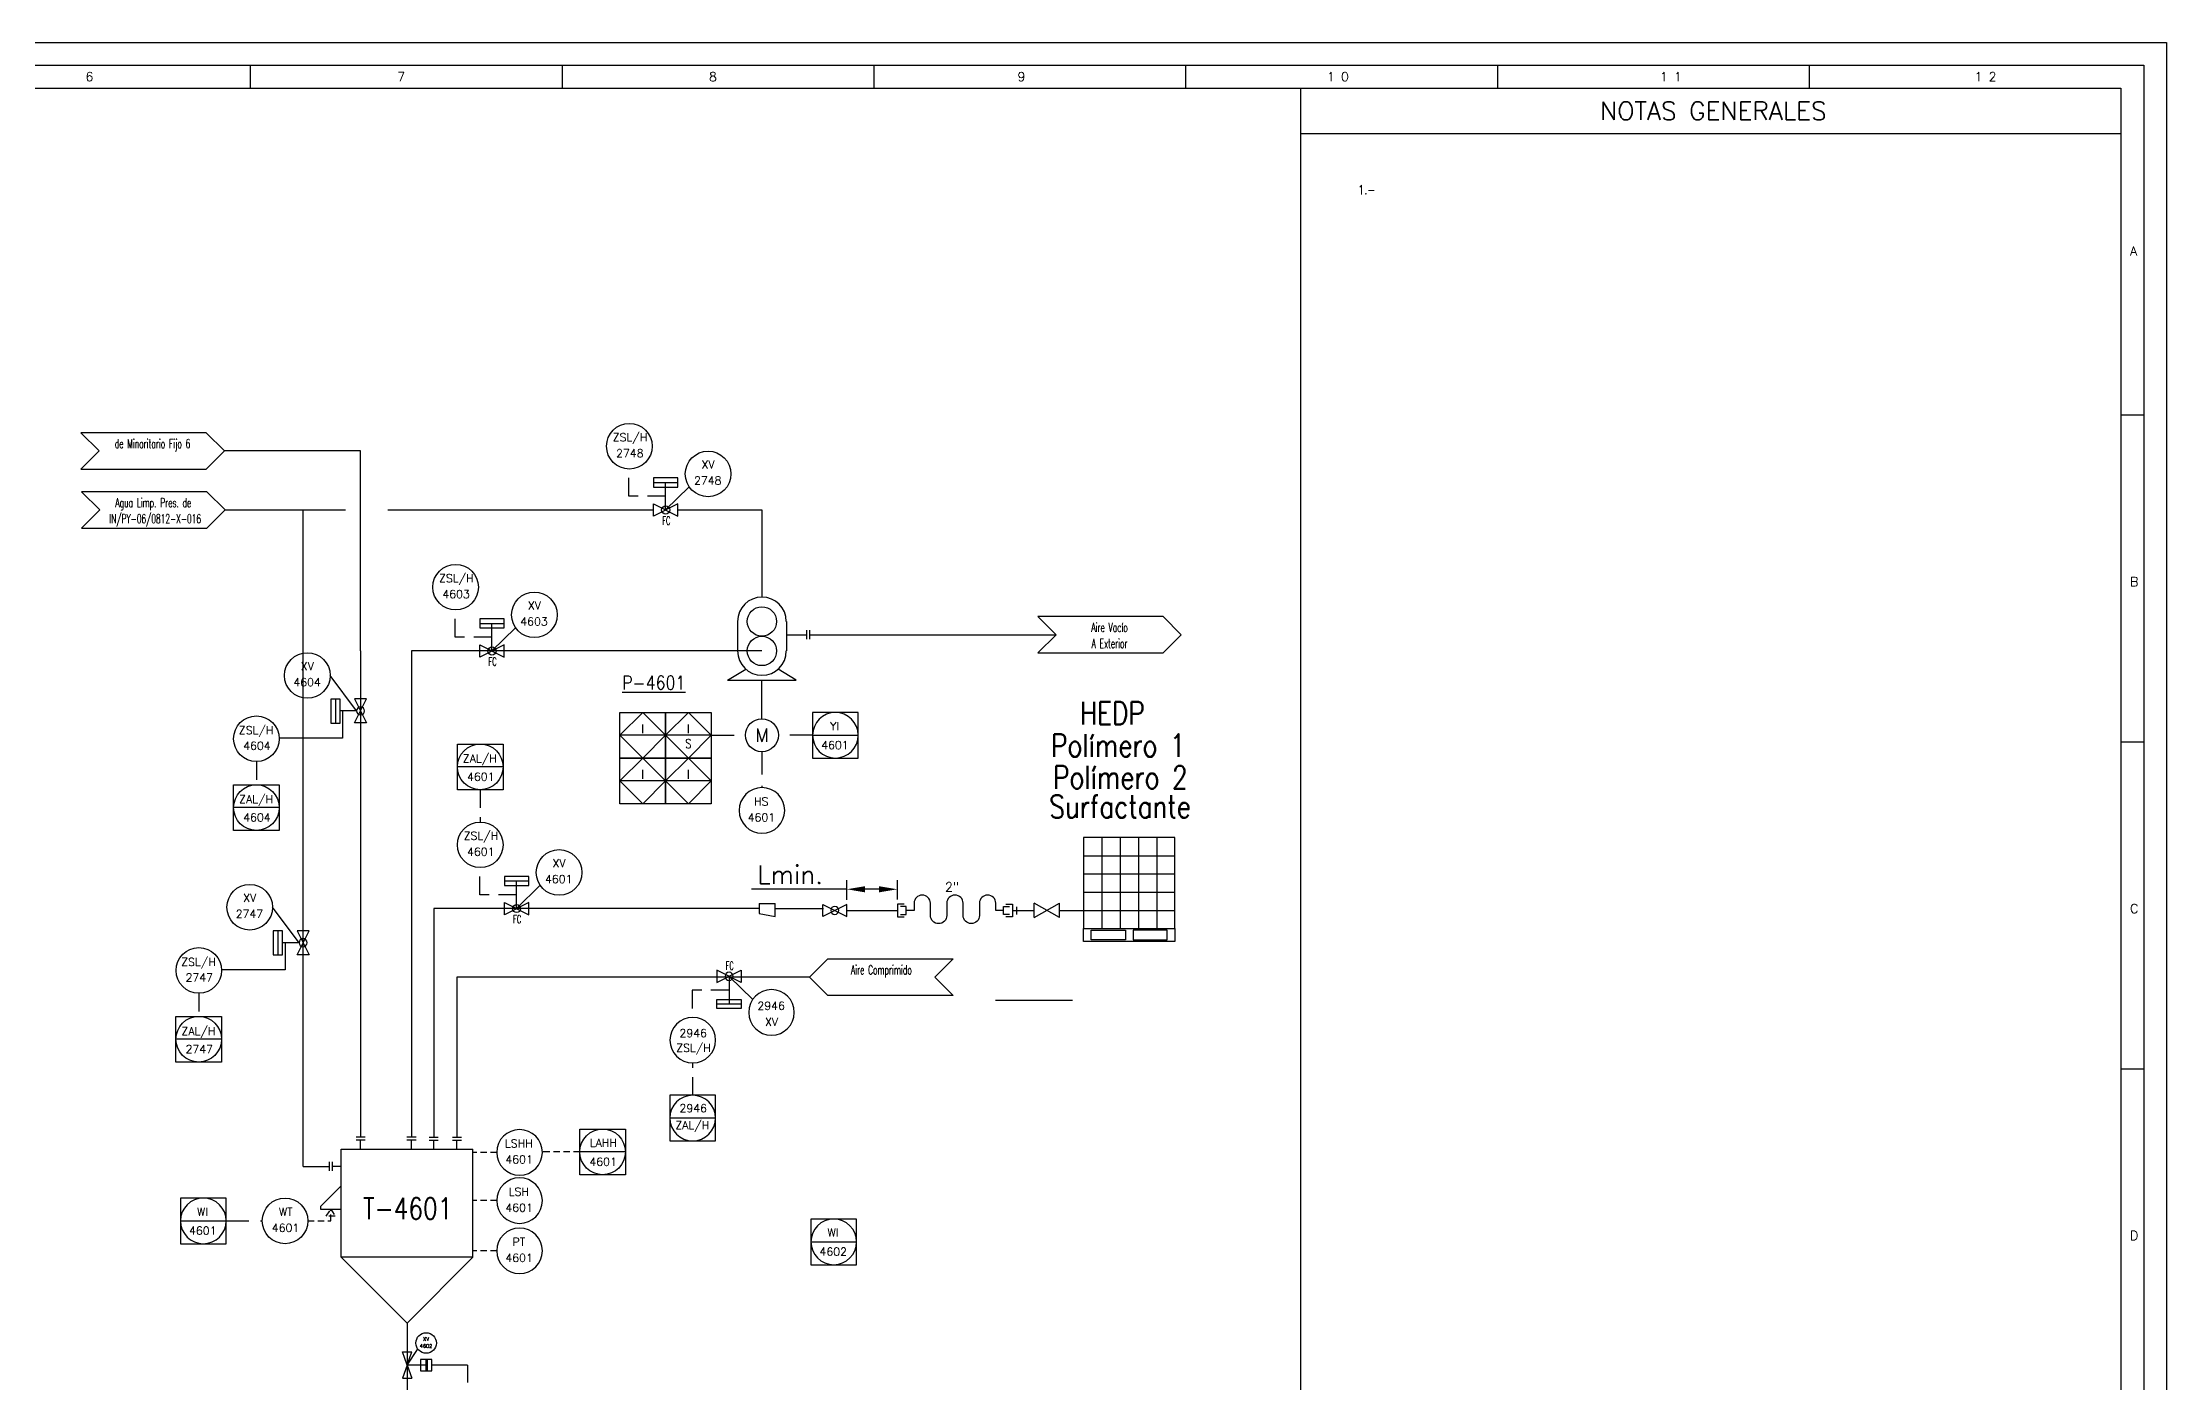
# Model space of a CAD drawing. Header units: millimetres. Extents: x 172 to 1080, y 170 to 466.
# Drawn here: x 359.5 to 592.3, y 319.6 to 466.4 of the extents above; entities that cross this region are included whole.
import ezdxf
from ezdxf.enums import TextEntityAlignment as Align

# ---------------------------------------------------------------- set-up
doc = ezdxf.new("R2010")
doc.units = ezdxf.units.MM
doc.linetypes.add('TRATT2', pattern=[1.1, 0.7, -0.4])
doc.linetypes.add('TRAZOS', pattern=[0.75, 0.5, -0.25])
for name, color, linetype in [('CAJETIN', 1, 'Continuous'), ('CONEXION INTRUMENTOS', 1, 'Continuous'), ('COTAS', 4, 'Continuous'), ('EQUIPOS', 5, 'Continuous'), ('EQUIPOS 02', 1, 'Continuous'), ('FORMATO', 7, 'Continuous'), ('INSTRUMENTOS', 1, 'Continuous'), ('Señal Electrica', 1, 'TRATT2'), ('Señal Neumatica', 1, 'Continuous'), ('TEX', 7, 'Continuous'), ('TEX EQUIPOS', 6, 'Continuous'), ('TEXTO-INSTRUMENTACION', 7, 'Continuous'), ('TEXTO-VALVULAS Y ACCESORIOS', 7, 'Continuous'), ('TUBERIA', 5, 'Continuous'), ('VALVULAS Y ACCESORIOS', 1, 'Continuous')]:
    doc.layers.add(name, color=color, linetype=linetype)
doc.styles.add('PY', font='ROMANS.shx')
doc.styles.add('PY1', font='ROMANS.shx', dxfattribs={"width": 0.8})
doc.styles.add('PY3', font='ROMANS.shx', dxfattribs={"width": 0.6})
doc.styles.add('TXT', font='txt')
doc.linetypes.add('SEÑAL_MECANICA2', pattern='A,4.411183,["o",PY,S=4.130212,R=360,X=0,Y=-1.374288],0.588817,-0.374158,["",PY,S=2,R=360,X=0,Y=-0.688262],-2.183682', length=7.55784)
doc.dimstyles.new('1-5', dxfattribs={"dimtxt": 2, "dimasz": 2, "dimexe": 1, "dimexo": 0.5, "dimgap": 0.6, "dimtad": 1, "dimdec": 0, "dimlfac": 5, "dimzin": 0, "dimdsep": 46, "dimtxsty": 'PY', "dimcen": 0.7, "dimclrd": 4, "dimclre": 4, "dimclrt": 7, "dimazin": 0, "dimtfac": 1, "dimtdec": 0, "dimtofl": 0, "dimtmove": 0, "dimatfit": 3, "dimfxl": 1, "dimtolj": 1, "dimtzin": 0, "dimarcsym": 0})

# ---------------------------------------------------------------- blocks, each defined once
blk = doc.blocks.new('SEÑAL CIR')
at = {"color": 1}
blk.add_circle((0, 5.7), 5.7, dxfattribs=at)
at = {"layer": 'INSTRUMENTOS', "linetype": 'Continuous', "style": 'PY', "flags": 4}
for p in [(0.18, 6.94), (0.13, 2.95)]:
    blk.add_attdef('---', text='', height=2, dxfattribs=at).set_placement(p, align=Align.CENTER)
blk = doc.blocks.new('SEÑAL CIRCU MARCO')
at = {"color": 1, "linetype": 'Continuous', "ltscale": 0.5}
blk.add_line((5.7, 5.7), (-5.7, 5.7), dxfattribs=at)
at = {"color": 1, "flags": 128}
blk.add_lwpolyline([(5.7, 0), (-5.7, 0), (-5.7, 11.4), (5.7, 11.4)], close=True, dxfattribs=at)
at = {"color": 1}
blk.add_circle((0, 5.7), 5.7, dxfattribs=at)
at = {"style": 'PY'}
for tag, p in [('XXX', (0.18, 7.98)), ('YYY', (0.13, 3.24))]:
    blk.add_attdef(tag, text='', height=2, dxfattribs=at).set_placement(p, align=Align.MIDDLE)
blk = doc.blocks.new('SECUENCIA PROGRAMADA EN SISTEMA DE CONTROL PLC')
at = {"layer": 'INSTRUMENTOS'}
blk.add_line((-5, 5), (5, 5), dxfattribs=at)
at = {"layer": 'INSTRUMENTOS', "flags": 128}
for points in [[(0, 0), (-5, 5), (0, 10), (5, 5)], [(-5, 0), (5, 0), (5, 10), (-5, 10)]]:
    blk.add_lwpolyline(points, close=True, dxfattribs=at)
at = {"layer": 'TEXTO-INSTRUMENTACION', "linetype": 'Continuous', "style": 'PY1', "width": 0.8}
for tag, p in [('XXX', (0.01, 6.43)), ('YYY', (0.01, 3.17))]:
    blk.add_attdef(tag, text='', height=2, dxfattribs=at).set_placement(p, align=Align.MIDDLE_CENTER)
blk = doc.blocks.new('reduccion1')
at = {"color": 1}
for p, q in [((-3.5084, -1.7542), (-3.5084, 1.096375)), ((0, 1.096375), (-3.5084, 1.096375)), ((0, 1.096375), (0, -1.096375)), ((0, -1.096375), (-3.5084, -1.7542))]:
    blk.add_line(p, q, dxfattribs=at)
blk = doc.blocks.new('VALV GLOB-V')
at = {"layer": 'INSTRUMENTOS', "color": 1, "flags": 128}
blk.add_lwpolyline([(5.7, -1.43), (5.7, 1.43), (0, -1.43), (0, 1.43)], close=True, dxfattribs=at)
at = {"layer": 'INSTRUMENTOS', "color": 1}
blk.add_circle((2.85, 0), 0.95, dxfattribs=at)
at = {"layer": 'INSTRUMENTOS', "color": 7, "linetype": 'SEÑAL_MECANICA2', "style": 'PY'}
blk.add_attdef('REF.', text='', height=2, dxfattribs=at).set_placement((3, -3.37), align=Align.MIDDLE)
blk = doc.blocks.new('*D55')
at = {"layer": 'COTAS', "color": 4, "lineweight": -2, "transparency": 16777216}
for p, q in [((447.65, 373.62), (437.22, 373.62)), ((447.65, 372.46), (447.65, 374.62)), ((451.19, 373.62), (449.65, 373.62)), ((453.19, 372.5), (453.19, 374.62))]:
    blk.add_line(p, q, dxfattribs=at)
at = {"layer": 'COTAS', "color": 4, "transparency": 16777216}
for points in [[(449.65, 373.95), (449.65, 373.28), (447.65, 373.62)], [(451.19, 373.95), (451.19, 373.28), (453.19, 373.62)]]:
    blk.add_solid(points, dxfattribs=at)
at = {"layer": 'Defpoints', "color": 0, "transparency": 16777216}
for p in [(447.65, 373.62), (447.65, 371.96), (453.19, 372)]:
    blk.add_point(p, dxfattribs=at)
at = {"layer": 'COTAS', "color": 7, "transparency": 16777216, "insert": (441.44, 375.22), "char_height": 2, "attachment_point": 5, "style": 'PY'}
blk.add_mtext('\\A1;Lmin.', dxfattribs=at)
blk = doc.blocks.new('BANDERA DE FLUJO')
at = {"layer": 'TEX', "color": 1, "ltscale": 0.1, "flags": 128}
blk.add_lwpolyline([(-4, 4), (-31.46, 4), (-27.46, 0), (-31.46, -4), (-4, -4), (0, 0)], close=True, dxfattribs=at)
at = {"layer": 'TEX', "style": 'PY1', "width": 0.8}
for tag, p in [('ETIQUETA-LINEA-1', (-15.73, 0.61)), ('ETIQUETA-LINEA-2', (-15.73, -2.91))]:
    blk.add_attdef(tag, text='', height=2, dxfattribs=at).set_placement(p, align=Align.CENTER)
blk = doc.blocks.new('MARCO-A1')
at = {"layer": 'FORMATO', "color": 5}
for p, q in [((420.5, 589), (420.5, 584)), ((488.92, 589), (488.92, 584)), ((557.33, 589), (557.33, 584)), ((625.75, 589), (625.75, 584)), ((694.17, 589), (694.17, 584)), ((762.58, 589), (762.58, 584)), ((831, 512.25), (836, 512.25)), ((831, 440.5), (836, 440.5)), ((831, 368.75), (836, 368.75))]:
    blk.add_line(p, q, dxfattribs=at)
at = {"layer": 'FORMATO', "color": 1}
blk.add_lwpolyline([(0, 594), (841, 594), (841, 0), (0, 0)], close=True, dxfattribs=at)
at = {"layer": 'FORMATO', "color": 5}
blk.add_lwpolyline([(5, 589), (836, 589), (836, 5), (5, 5)], close=True, dxfattribs=at)
at = {"layer": 'FORMATO', "color": 8, "linetype": 'Continuous'}
blk.add_lwpolyline([(10, 584), (831, 584), (831, 10), (10, 10)], close=True, dxfattribs=at)
at = {"layer": 'FORMATO', "color": 1, "style": 'PY'}
for s, p in [('6', (384.34, 585.5)), ('7', (452.75, 585.5)), ('8', (521.17, 585.5)), ('9', (588.85, 585.5)), ('1 0', (656.77, 585.5)), ('1 1', (729.83, 585.5)), ('1 2', (798.88, 585.5)), ('A', (833, 547.25)), ('B', (833, 474.67)), ('C', (833, 402.92)), ('D', (833, 331.17))]:
    blk.add_text(s, height=2, dxfattribs=at).set_placement(p)

msp = doc.modelspace()

# ---------------------------------------------------------------- linework, layer by layer
at = {"color": 5}
for p, q in [((394.37, 421.66), (379.44, 421.66)), ((394.37, 399.74), (394.37, 421.66)), ((379.51, 415.19), (392.72, 415.22)), ((388.06, 343.24), (388.06, 415.19)), ((397.35, 415.22), (426.47, 415.19)), ((429.13, 415.19), (438.35, 415.19)), ((438.35, 415.19), (438.35, 405.65)), ((443.6, 401.52), (470.58, 401.52)), ((394.37, 399.74), (394.37, 346.46)), ((438.35, 399.74), (399.95, 399.74)), ((399.95, 399.74), (399.95, 346.46)), ((402.38, 371.5), (402.38, 346.46)), ((404.93, 363.99), (404.93, 346.46)), ((463.95, 361.48), (472.4, 361.48)), ((388.06, 343.24), (390.91, 343.24))]:
    msp.add_line(p, q, dxfattribs=at)
at = {"color": 1}
for p, q in [((427.8, 415.19), (430.39, 417.73)), ((408.76, 399.74), (411.35, 402.29)), ((393.93, 393.16), (391.03, 397.05)), ((438.35, 392.3), (438.35, 396.52)), ((391.61, 394.47), (391.61, 391.84)), ((393.93, 393.16), (392.13, 393.16)), ((411.47, 371.5), (414.05, 374.05)), ((387.62, 367.76), (384.72, 371.65)), ((447.65, 371.3), (453.19, 371.3)), ((465.82, 371.29), (468.2, 371.29)), ((466.27, 370.87), (466.27, 371.71)), ((468.2, 370.51), (470.96, 372.1)), ((470.96, 370.51), (468.2, 372.1)), ((468.2, 370.51), (468.2, 372.1)), ((470.96, 370.51), (470.96, 372.1)), ((470.96, 371.3), (473.59, 371.3)), ((385.29, 369.07), (385.29, 366.44)), ((387.62, 367.76), (385.81, 367.76)), ((434.75, 364.07), (437.34, 361.53)), ((389.96, 338.86), (389.96, 338.54)), ((399.46, 321.47), (398.95, 322.9)), ((398.95, 322.9), (399.97, 322.9)), ((399.46, 321.47), (398.95, 320.03)), ((399.46, 321.47), (400.62, 323.19)), ((399.46, 321.47), (399.97, 322.9)), ((401.57, 321.47), (399.46, 321.47)), ((399.46, 321.47), (399.97, 320.03)), ((402.19, 322.09), (400.95, 322.09)), ((400.95, 322.09), (400.95, 320.84)), ((401.57, 320.84), (401.57, 322.09)), ((401.7, 320.84), (401.7, 322.09)), ((402.19, 320.84), (402.19, 322.09)), ((398.95, 320.03), (399.97, 320.03)), ((400.95, 320.84), (402.19, 320.84))]:
    msp.add_line(p, q, dxfattribs=at)
for p, q in [((473.59, 377.3), (483.59, 377.3)), ((475.61, 379.3), (475.61, 369.3)), ((477.61, 379.3), (477.61, 369.3)), ((479.61, 379.3), (479.61, 369.3)), ((481.61, 379.3), (481.61, 369.3)), ((473.59, 375.3), (483.59, 375.3)), ((473.59, 373.3), (483.59, 373.3)), ((473.59, 371.3), (483.59, 371.3))]:
    msp.add_line(p, q)
for points in [[(392.13, 394.47), (391.09, 394.47), (391.09, 391.84), (392.13, 391.84)], [(392.13, 394.47), (391.09, 394.47), (391.09, 391.84), (392.13, 391.84)], [(385.81, 369.07), (384.77, 369.07), (384.77, 366.44), (385.81, 366.44)], [(385.81, 369.07), (384.77, 369.07), (384.77, 366.44), (385.81, 366.44)]]:
    msp.add_lwpolyline(points, close=True, dxfattribs=at)
for points in [[(473.59, 369.3), (483.59, 369.3), (483.59, 379.3), (473.59, 379.3)], [(473.59, 369.3), (483.59, 369.3), (483.59, 367.9), (473.59, 367.9)], [(474.44, 369.13), (478.18, 369.13), (478.18, 368.08), (474.44, 368.08)], [(482.76, 369.13), (479.02, 369.13), (479.02, 368.08), (482.76, 368.08)]]:
    msp.add_lwpolyline(points, close=True)
at = {"color": 1, "flags": 128}
for points in [[(453.94, 372), (453.19, 372), (453.19, 370.58), (453.94, 370.58)], [(465.07, 372), (465.82, 372), (465.82, 370.58), (465.07, 370.58)]]:
    msp.add_lwpolyline(points, dxfattribs=at)
at = {"color": 1}
msp.add_circle((438.35, 390.5), 1.8, dxfattribs=at)
at = {"layer": 'CAJETIN', "color": 8, "linetype": 'Continuous'}
msp.add_line((497.39, 174.78), (497.39, 461.44), dxfattribs=at)
at = {"layer": 'CAJETIN', "color": 8}
msp.add_line((497.39, 456.45), (587.28, 456.45), dxfattribs=at)
at = {"layer": 'CAJETIN', "color": 1, "linetype": 'TRAZOS', "ltscale": 4}
for p, q in [((423.76, 416.7), (423.76, 419.68)), ((427.8, 416.7), (423.76, 416.7)), ((404.72, 401.25), (404.72, 404.23)), ((408.76, 401.25), (404.72, 401.25)), ((382.95, 387.62), (382.95, 385.07)), ((407.48, 384.53), (407.48, 380.99)), ((407.42, 373.02), (407.42, 375.99)), ((411.47, 373.02), (407.42, 373.02)), ((376.64, 362.22), (376.64, 359.67)), ((434.75, 362.56), (430.71, 362.56)), ((430.71, 362.56), (430.71, 359.58)), ((430.76, 351.04), (430.77, 354.58))]:
    msp.add_line(p, q, dxfattribs=at)
at = {"layer": 'CAJETIN', "color": 1, "linetype": 'TRAZOS', "ltscale": 5}
msp.add_line((379.63, 337.27), (383.59, 337.27), dxfattribs=at)
at = {"layer": 'CONEXION INTRUMENTOS', "color": 5, "linetype": 'Continuous'}
for p, q in [((399.46, 326.07), (399.46, 322.9)), ((399.47, 325.88), (399.56, 269.38))]:
    msp.add_line(p, q, dxfattribs=at)
at = {"layer": 'EQUIPOS', "color": 1}
for p, q in [((435.68, 402.97), (435.68, 399.74)), ((441.03, 402.97), (441.03, 399.74)), ((434.59, 396.52), (436.57, 397.75)), ((434.59, 396.52), (442.11, 396.52)), ((442.11, 396.52), (440.13, 397.75)), ((392.24, 333.29), (392.24, 345.14)), ((392.24, 345.14), (406.68, 345.14)), ((406.68, 333.29), (406.68, 345.14)), ((389.96, 338.86), (392.24, 341.12)), ((389.96, 338.54), (392.24, 338.54)), ((392.24, 333.29), (399.46, 326.07)), ((406.68, 333.29), (392.24, 333.29)), ((399.46, 326.07), (406.68, 333.29))]:
    msp.add_line(p, q, dxfattribs=at)
at = {"layer": 'EQUIPOS', "linetype": 'Continuous'}
for p, q in [((441.03, 401.52), (443.27, 401.52)), ((394.37, 345.14), (394.37, 346.13)), ((399.95, 345.14), (399.95, 346.13)), ((402.38, 345.14), (402.38, 346.13)), ((404.93, 345.14), (404.93, 346.13)), ((392.24, 343.24), (391.25, 343.24))]:
    msp.add_line(p, q, dxfattribs=at)
at = {"layer": 'EQUIPOS', "color": 1, "ltscale": 0.1}
for p, q in [((394.87, 346.13), (393.87, 346.13)), ((400.45, 346.13), (399.45, 346.13)), ((401.88, 346.13), (402.88, 346.13)), ((404.43, 346.13), (405.43, 346.13)), ((391.25, 343.74), (391.25, 342.74))]:
    msp.add_line(p, q, dxfattribs=at)
at = {"layer": 'EQUIPOS', "color": 1}
for centre, start, end in [((438.35, 402.97), 0, 180), ((438.35, 399.74), 180, 0)]:
    msp.add_arc(centre, 2.67, start, end, dxfattribs=at)
at = {"layer": 'EQUIPOS 02', "color": 1}
for centre in [(438.35, 402.97), (438.35, 399.74)]:
    msp.add_circle(centre, 1.61, dxfattribs=at)
at = {"layer": 'INSTRUMENTOS', "color": 1, "ltscale": 0.1, "flags": 128}
for points in [[(453.52, 370.87), (454.17, 370.87), (454.17, 371.73), (453.52, 371.73)], [(465.49, 370.87), (464.84, 370.87), (464.84, 371.73), (465.49, 371.73)]]:
    msp.add_lwpolyline(points, dxfattribs=at)
at = {"layer": 'Señal Electrica'}
for p, q in [((409.29, 344.78), (406.68, 344.78)), ((418.39, 344.83), (414.29, 344.83)), ((409.29, 339.49), (406.68, 339.49)), ((409.29, 333.99), (406.68, 333.99))]:
    msp.add_line(p, q, dxfattribs=at)
at = {"layer": 'Señal Electrica', "color": 1}
for p, q in [((390.6, 337.79), (391.1, 338.54)), ((391.59, 337.79), (390.6, 337.79)), ((391.09, 337.27), (391.1, 338.54)), ((391.1, 338.54), (391.59, 337.79)), ((388.59, 337.27), (391.09, 337.27))]:
    msp.add_line(p, q, dxfattribs=at)
at = {"layer": 'Señal Neumatica'}
msp.add_line((406.1, 321.46), (406.1, 319.55), dxfattribs=at)
at = {"layer": 'TUBERIA', "linetype": 'Continuous'}
msp.add_line((443.06, 401.52), (443.27, 401.52), dxfattribs=at)
at = {"layer": 'TUBERIA', "color": 1, "linetype": 'TRAZOS', "ltscale": 5}
for p, q in [((432.8, 390.5), (436.55, 390.5)), ((443.9, 390.5), (440.15, 390.5)), ((438.35, 388.7), (438.35, 384.75))]:
    msp.add_line(p, q, dxfattribs=at)
at = {"layer": 'TUBERIA', "color": 5, "linetype": 'Continuous'}
for p, q in [((438.04, 371.5), (402.38, 371.5)), ((439.79, 371.5), (445.1, 371.5)), ((443.58, 363.99), (404.93, 363.99))]:
    msp.add_line(p, q, dxfattribs=at)
at = {"layer": 'TUBERIA', "color": 5, "linetype": 'Continuous', "flags": 128}
msp.add_lwpolyline([(464.84, 371.3), (463.98, 371.3), (463.98, 372.09, 1), (462.19, 372.09), (462.19, 370.75, -1), (460.4, 370.75), (460.4, 372.09, 1), (458.61, 372.09), (458.61, 370.75, -1), (456.81, 370.75), (456.81, 372.09, 1), (455.02, 372.09), (455.02, 371.3), (454.17, 371.3)], format="xyb", dxfattribs=at)
at = {"layer": 'VALVULAS Y ACCESORIOS'}
for p, q in [((426.47, 418.21), (429.13, 418.21)), ((427.8, 415.19), (427.8, 418.21)), ((407.43, 402.76), (410.09, 402.76)), ((408.76, 399.74), (408.76, 402.76)), ((392.4, 393.16), (392.4, 390.18)), ((392.4, 390.18), (385.45, 390.18)), ((410.13, 374.53), (412.8, 374.53)), ((411.47, 371.5), (411.47, 374.53)), ((386.09, 367.76), (386.09, 364.78)), ((386.09, 364.78), (379.13, 364.78)), ((434.75, 364.07), (434.75, 361.05)), ((433.42, 361.05), (436.08, 361.05)), ((406.1, 321.46), (402.19, 321.46))]:
    msp.add_line(p, q, dxfattribs=at)
at = {"layer": 'VALVULAS Y ACCESORIOS', "ltscale": 0.1}
for p, q in [((443.27, 401.02), (443.27, 402.02)), ((443.27, 401.02), (443.27, 402.02)), ((443.6, 401.02), (443.6, 402.02)), ((394.87, 346.46), (393.87, 346.46)), ((400.45, 346.46), (399.45, 346.46)), ((401.88, 346.46), (402.88, 346.46)), ((404.43, 346.46), (405.43, 346.46)), ((390.91, 343.74), (390.91, 342.74))]:
    msp.add_line(p, q, dxfattribs=at)
at = {"layer": 'VALVULAS Y ACCESORIOS', "flags": 128}
for points in [[(426.47, 418.71), (426.47, 417.71), (429.13, 417.71), (429.13, 418.71)], [(407.43, 403.26), (407.43, 402.26), (410.09, 402.26), (410.09, 403.26)], [(410.13, 375.03), (410.13, 374.03), (412.8, 374.03), (412.8, 375.03)], [(433.42, 360.55), (433.42, 361.55), (436.08, 361.55), (436.08, 360.55)]]:
    msp.add_lwpolyline(points, close=True, dxfattribs=at)

# ---------------------------------------------------------------- block references
at = {"xscale": 0.499409123998651, "yscale": 0.499409123998651, "zscale": 0.499409123998651}
msp.add_blockref('MARCO-A1', (172.28, 169.78), dxfattribs=at)
ref = msp.add_blockref('BANDERA DE FLUJO', (379.44, 421.66), dxfattribs=dict(xscale=0.5, yscale=0.5, zscale=0.5))
ref.add_attrib('ETIQUETA-LINEA-1', 'de Minoritario Fijo 6', dxfattribs={"layer": 'TEX', "height": 1, "style": 'PY1', "width": 0.6}).set_placement((371.57, 421.97), align=Align.CENTER)
at = {"linetype": 'Continuous'}
ref = msp.add_blockref('SEÑAL CIR', (423.82, 419.68), dxfattribs=dict(at, xscale=0.4385500000000775, yscale=0.4385500000000775, zscale=0.4385500000000775))
ref.add_attrib('---', 'ZSL/H', dxfattribs={"layer": 'INSTRUMENTOS', "color": 7, "linetype": 'Continuous', "height": 0.877, "style": 'PY'}).set_placement((423.9, 422.72), align=Align.CENTER)
ref.add_attrib('---', '2748', dxfattribs={"layer": 'INSTRUMENTOS', "color": 7, "linetype": 'Continuous', "height": 0.877, "style": 'PY'}).set_placement((423.87, 420.97), align=Align.CENTER)
ref = msp.add_blockref('SEÑAL CIR', (432.45, 416.64), dxfattribs=dict(at, xscale=0.4385500000000775, yscale=0.4385500000000775, zscale=0.4385500000000775))
ref.add_attrib('---', 'XV', dxfattribs={"layer": 'INSTRUMENTOS', "color": 7, "linetype": 'Continuous', "height": 0.877, "style": 'PY'}).set_placement((432.45, 419.72), align=Align.CENTER)
ref.add_attrib('---', '2748', dxfattribs={"layer": 'INSTRUMENTOS', "color": 7, "linetype": 'Continuous', "height": 0.877, "style": 'PY'}).set_placement((432.41, 417.98), align=Align.CENTER)
ref = msp.add_blockref('BANDERA DE FLUJO', (379.51, 415.19), dxfattribs=dict(xscale=0.5, yscale=0.5, zscale=0.5))
ref.add_attrib('ETIQUETA-LINEA-1', 'Agua Limp. Pres. de', dxfattribs={"layer": 'TEX', "height": 1, "style": 'PY1', "width": 0.6}).set_placement((371.65, 415.49), align=Align.CENTER)
ref.add_attrib('ETIQUETA-LINEA-2', ' IN/PY-06/0812-X-016', dxfattribs={"layer": 'TEX', "height": 1, "style": 'PY1', "width": 0.6}).set_placement((371.65, 413.73), align=Align.CENTER)
ref = msp.add_blockref('VALV GLOB-V', (426.47, 415.19), dxfattribs=dict(at, xscale=0.467836491227672, yscale=0.467836491227672, zscale=0.467836491227672))
ref.add_attrib('REF.', 'FC', dxfattribs={"layer": 'INSTRUMENTOS', "color": 7, "linetype": 'SEÑAL_MECANICA2', "height": 0.889, "style": 'PY3', "width": 0.6}).set_placement((427.87, 414.02), align=Align.MIDDLE)
ref = msp.add_blockref('SEÑAL CIR', (404.78, 404.23), dxfattribs=dict(at, xscale=0.4385500000000775, yscale=0.4385500000000775, zscale=0.4385500000000775))
ref.add_attrib('---', 'ZSL/H', dxfattribs={"layer": 'INSTRUMENTOS', "color": 7, "linetype": 'Continuous', "height": 0.877, "style": 'PY'}).set_placement((404.86, 407.27), align=Align.CENTER)
ref.add_attrib('---', '4603', dxfattribs={"layer": 'INSTRUMENTOS', "color": 7, "linetype": 'Continuous', "height": 0.877, "style": 'PY'}).set_placement((404.83, 405.53), align=Align.CENTER)
ref = msp.add_blockref('SEÑAL CIR', (413.41, 401.2), dxfattribs=dict(at, xscale=0.4385500000000775, yscale=0.4385500000000775, zscale=0.4385500000000775))
ref.add_attrib('---', 'XV', dxfattribs={"layer": 'INSTRUMENTOS', "color": 7, "linetype": 'Continuous', "height": 0.877, "style": 'PY'}).set_placement((413.41, 404.27), align=Align.CENTER)
ref.add_attrib('---', '4603', dxfattribs={"layer": 'INSTRUMENTOS', "color": 7, "linetype": 'Continuous', "height": 0.877, "style": 'PY'}).set_placement((413.37, 402.53), align=Align.CENTER)
ref = msp.add_blockref('BANDERA DE FLUJO', (484.31, 401.52), dxfattribs=dict(xscale=0.5, yscale=0.5, zscale=0.5))
ref.add_attrib('ETIQUETA-LINEA-1', 'Aire Vacío', dxfattribs={"layer": 'TEX', "height": 1, "style": 'PY1', "width": 0.6}).set_placement((476.45, 401.82), align=Align.CENTER)
ref.add_attrib('ETIQUETA-LINEA-2', 'A Exterior', dxfattribs={"layer": 'TEX', "height": 1, "style": 'PY1', "width": 0.6}).set_placement((476.45, 400.06), align=Align.CENTER)
ref = msp.add_blockref('VALV GLOB-V', (407.43, 399.74), dxfattribs=dict(at, xscale=0.467836491227672, yscale=0.467836491227672, zscale=0.467836491227672))
ref.add_attrib('REF.', 'FC', dxfattribs={"layer": 'INSTRUMENTOS', "color": 7, "linetype": 'SEÑAL_MECANICA2', "height": 0.889, "style": 'PY3', "width": 0.6}).set_placement((408.83, 398.57), align=Align.MIDDLE)
ref = msp.add_blockref('SEÑAL CIR', (388.53, 394.55), dxfattribs=dict(at, xscale=0.4385499999999638, yscale=0.4385499999999638, zscale=0.4385499999999638))
ref.add_attrib('---', 'XV', dxfattribs={"layer": 'INSTRUMENTOS', "color": 7, "linetype": 'Continuous', "height": 0.877, "style": 'PY'}).set_placement((388.53, 397.63), align=Align.CENTER)
ref.add_attrib('---', '4604', dxfattribs={"layer": 'INSTRUMENTOS', "color": 7, "linetype": 'Continuous', "height": 0.877, "style": 'PY'}).set_placement((388.5, 395.88), align=Align.CENTER)
at = {"color": 1, "linetype": 'Continuous', "xscale": -0.4616315789473902, "yscale": 0.4616315789473902, "zscale": 0.4616315789473463, "rotation": 90}
for p in [(394.37, 394.48), (388.06, 369.08)]:
    msp.add_blockref('VALV GLOB-V', p, dxfattribs=at)
at = {"linetype": 'Continuous'}
ref = msp.add_blockref('SEÑAL CIR', (382.95, 387.62), dxfattribs=dict(at, xscale=0.4385499999999638, yscale=0.4385499999999638, zscale=0.4385499999999638))
ref.add_attrib('---', 'ZSL/H', dxfattribs={"layer": 'INSTRUMENTOS', "color": 7, "linetype": 'Continuous', "height": 0.877, "style": 'PY'}).set_placement((382.92, 390.61), align=Align.CENTER)
ref.add_attrib('---', '4604', dxfattribs={"layer": 'INSTRUMENTOS', "color": 7, "linetype": 'Continuous', "height": 0.877, "style": 'PY'}).set_placement((383.01, 388.91), align=Align.CENTER)
ref = msp.add_blockref('SECUENCIA PROGRAMADA EN SISTEMA DE CONTROL PLC', (425.29, 387.99), dxfattribs=dict(xscale=-0.500544798468809, yscale=0.500544798468809, zscale=0.5005447984687474))
ref.add_attrib('XXX', 'I', dxfattribs={"layer": 'TEXTO-INSTRUMENTACION', "linetype": 'Continuous', "height": 1, "style": 'TXT'}).set_placement((425.28, 391.21), align=Align.MIDDLE_CENTER)
ref = msp.add_blockref('SECUENCIA PROGRAMADA EN SISTEMA DE CONTROL PLC', (430.29, 387.99), dxfattribs=dict(xscale=-0.500544798468809, yscale=0.500544798468809, zscale=0.5005447984687474))
ref.add_attrib('XXX', 'I', dxfattribs={"layer": 'TEXTO-INSTRUMENTACION', "linetype": 'Continuous', "height": 1, "style": 'TXT'}).set_placement((430.29, 391.21), align=Align.MIDDLE_CENTER)
ref.add_attrib('YYY', 'S', dxfattribs={"layer": 'TEXTO-INSTRUMENTACION', "linetype": 'Continuous', "height": 1, "style": 'PY1', "width": 0.8}).set_placement((430.29, 389.58), align=Align.MIDDLE_CENTER)
ref = msp.add_blockref('SEÑAL CIRCU MARCO', (446.4, 388), dxfattribs=dict(xscale=-0.4385500000000775, yscale=0.4385499999999638, zscale=0.43855))
ref.add_attrib('XXX', 'YI', dxfattribs={"height": 0.877, "style": 'PY'}).set_placement((446.32, 391.5), align=Align.MIDDLE)
ref.add_attrib('YYY', '4601', dxfattribs={"height": 0.877, "style": 'PY'}).set_placement((446.35, 389.42), align=Align.MIDDLE)
ref = msp.add_blockref('SEÑAL CIRCU MARCO', (407.48, 384.53), dxfattribs=dict(xscale=0.4385500000000775, yscale=0.4385500000000775, zscale=0.4385500000000775))
ref.add_attrib('XXX', 'ZAL/H', dxfattribs={"height": 0.877, "style": 'PY'}).set_placement((407.43, 387.89), align=Align.MIDDLE)
ref.add_attrib('YYY', '4601', dxfattribs={"height": 0.877, "style": 'PY'}).set_placement((407.54, 385.95), align=Align.MIDDLE)
ref = msp.add_blockref('SECUENCIA PROGRAMADA EN SISTEMA DE CONTROL PLC', (425.29, 382.99), dxfattribs=dict(xscale=-0.500544798468809, yscale=0.500544798468809, zscale=0.5005447984687474))
ref.add_attrib('XXX', 'I', dxfattribs={"layer": 'TEXTO-INSTRUMENTACION', "linetype": 'Continuous', "height": 1, "style": 'TXT'}).set_placement((425.28, 386.21), align=Align.MIDDLE_CENTER)
ref = msp.add_blockref('SECUENCIA PROGRAMADA EN SISTEMA DE CONTROL PLC', (430.29, 382.99), dxfattribs=dict(xscale=-0.500544798468809, yscale=0.500544798468809, zscale=0.5005447984687474))
ref.add_attrib('XXX', 'I', dxfattribs={"layer": 'TEXTO-INSTRUMENTACION', "linetype": 'Continuous', "height": 1, "style": 'TXT'}).set_placement((430.29, 386.21), align=Align.MIDDLE_CENTER)
ref = msp.add_blockref('SEÑAL CIRCU MARCO', (382.95, 380.07), dxfattribs=dict(xscale=0.4385499999999638, yscale=0.4385499999999638, zscale=0.4385499999999638))
ref.add_attrib('XXX', 'ZAL/H', dxfattribs={"height": 0.877, "style": 'PY'}).set_placement((382.92, 383.42), align=Align.MIDDLE)
ref.add_attrib('YYY', '4604', dxfattribs={"height": 0.877, "style": 'PY'}).set_placement((383.01, 381.49), align=Align.MIDDLE)
ref = msp.add_blockref('SEÑAL CIR', (438.35, 379.76), dxfattribs=dict(at, xscale=-0.4385500000000775, yscale=0.4385499999999638, zscale=0.43855))
ref.add_attrib('---', 'HS', dxfattribs={"layer": 'INSTRUMENTOS', "color": 7, "linetype": 'Continuous', "height": 0.877, "style": 'PY'}).set_placement((438.27, 382.8), align=Align.CENTER)
ref.add_attrib('---', '4601', dxfattribs={"layer": 'INSTRUMENTOS', "color": 7, "linetype": 'Continuous', "height": 0.877, "style": 'PY'}).set_placement((438.29, 381.05), align=Align.CENTER)
ref = msp.add_blockref('SEÑAL CIR', (407.48, 375.99), dxfattribs=dict(at, xscale=0.4385500000000775, yscale=0.4385500000000775, zscale=0.4385500000000775))
ref.add_attrib('---', 'ZSL/H', dxfattribs={"layer": 'INSTRUMENTOS', "color": 7, "linetype": 'Continuous', "height": 0.877, "style": 'PY'}).set_placement((407.56, 379.04), align=Align.CENTER)
ref.add_attrib('---', '4601', dxfattribs={"layer": 'INSTRUMENTOS', "color": 7, "linetype": 'Continuous', "height": 0.877, "style": 'PY'}).set_placement((407.54, 377.29), align=Align.CENTER)
ref = msp.add_blockref('SEÑAL CIR', (416.12, 372.96), dxfattribs=dict(at, xscale=0.4385500000000775, yscale=0.4385500000000775, zscale=0.4385500000000775))
ref.add_attrib('---', 'XV', dxfattribs={"layer": 'INSTRUMENTOS', "color": 7, "linetype": 'Continuous', "height": 0.877, "style": 'PY'}).set_placement((416.12, 376.04), align=Align.CENTER)
ref.add_attrib('---', '4601', dxfattribs={"layer": 'INSTRUMENTOS', "color": 7, "linetype": 'Continuous', "height": 0.877, "style": 'PY'}).set_placement((416.08, 374.29), align=Align.CENTER)
ref = msp.add_blockref('SEÑAL CIR', (382.22, 369.15), dxfattribs=dict(at, xscale=0.4385499999999638, yscale=0.4385499999999638, zscale=0.4385499999999638))
ref.add_attrib('---', 'XV', dxfattribs={"layer": 'INSTRUMENTOS', "color": 7, "linetype": 'Continuous', "height": 0.877, "style": 'PY'}).set_placement((382.22, 372.23), align=Align.CENTER)
ref.add_attrib('---', '2747', dxfattribs={"layer": 'INSTRUMENTOS', "color": 7, "linetype": 'Continuous', "height": 0.877, "style": 'PY'}).set_placement((382.18, 370.48), align=Align.CENTER)
ref = msp.add_blockref('VALV GLOB-V', (410.13, 371.5), dxfattribs=dict(at, xscale=0.467836491227672, yscale=0.467836491227672, zscale=0.467836491227672))
ref.add_attrib('REF.', 'FC', dxfattribs={"layer": 'INSTRUMENTOS', "color": 7, "linetype": 'SEÑAL_MECANICA2', "height": 0.889, "style": 'PY3', "width": 0.6}).set_placement((411.53, 370.34), align=Align.MIDDLE)
at = {"color": 4, "xscale": -0.5, "yscale": 0.5, "zscale": 0.5}
msp.add_blockref('reduccion1', (438.04, 371.5), dxfattribs=at)
at = {"linetype": 'Continuous', "xscale": -0.4616315789473902, "yscale": 0.4616315789473902, "zscale": 0.4616315789473463}
msp.add_blockref('VALV GLOB-V', (447.65, 371.3), dxfattribs=at)
at = {"linetype": 'Continuous'}
ref = msp.add_blockref('SEÑAL CIR', (376.64, 362.22), dxfattribs=dict(at, xscale=0.4385499999999638, yscale=0.4385499999999638, zscale=0.4385499999999638))
ref.add_attrib('---', 'ZSL/H', dxfattribs={"layer": 'INSTRUMENTOS', "color": 7, "linetype": 'Continuous', "height": 0.877, "style": 'PY'}).set_placement((376.61, 365.21), align=Align.CENTER)
ref.add_attrib('---', '2747', dxfattribs={"layer": 'INSTRUMENTOS', "color": 7, "linetype": 'Continuous', "height": 0.877, "style": 'PY'}).set_placement((376.69, 363.51), align=Align.CENTER)
ref = msp.add_blockref('VALV GLOB-V', (433.42, 364.07), dxfattribs=dict(at, xscale=-0.467836491227672, yscale=0.4678364912277857, zscale=0.4678364912277989, rotation=180))
ref.add_attrib('REF.', 'FC', dxfattribs={"layer": 'INSTRUMENTOS', "color": 7, "linetype": 'SEÑAL_MECANICA2', "height": 0.889, "style": 'PY3', "width": 0.6}).set_placement((434.82, 365.24), align=Align.MIDDLE)
ref = msp.add_blockref('BANDERA DE FLUJO', (443.58, 363.99), dxfattribs=dict(xscale=-0.5, yscale=0.5, zscale=0.5))
ref.add_attrib('ETIQUETA-LINEA-1', 'Aire Comprimido', dxfattribs={"layer": 'TEX', "height": 1, "style": 'PY1', "width": 0.6}).set_placement((451.44, 364.29), align=Align.CENTER)
ref = msp.add_blockref('SEÑAL CIR', (439.4, 362.62), dxfattribs=dict(at, xscale=-0.4385500000000775, yscale=0.4385499999999638, zscale=0.43855, rotation=180))
ref.add_attrib('---', 'XV', dxfattribs={"layer": 'INSTRUMENTOS', "color": 7, "linetype": 'Continuous', "height": 0.877, "style": 'PY'}).set_placement((439.4, 358.66), align=Align.CENTER)
ref.add_attrib('---', '2946', dxfattribs={"layer": 'INSTRUMENTOS', "color": 7, "linetype": 'Continuous', "height": 0.877, "style": 'PY'}).set_placement((439.36, 360.41), align=Align.CENTER)
ref = msp.add_blockref('SEÑAL CIRCU MARCO', (376.63, 354.68), dxfattribs=dict(xscale=0.4385499999999638, yscale=0.4385499999999638, zscale=0.4385499999999638))
ref.add_attrib('XXX', 'ZAL/H', dxfattribs={"height": 0.877, "style": 'PY'}).set_placement((376.6, 358.02), align=Align.MIDDLE)
ref.add_attrib('YYY', '2747', dxfattribs={"height": 0.877, "style": 'PY'}).set_placement((376.69, 356.1), align=Align.MIDDLE)
ref = msp.add_blockref('SEÑAL CIR', (430.77, 359.58), dxfattribs=dict(at, xscale=-0.4385500000000775, yscale=0.4385500000000775, zscale=0.43855, rotation=180))
ref.add_attrib('---', 'ZSL/H', dxfattribs={"layer": 'INSTRUMENTOS', "color": 7, "linetype": 'Continuous', "height": 0.877, "style": 'PY'}).set_placement((430.85, 355.79), align=Align.CENTER)
ref.add_attrib('---', '2946', dxfattribs={"layer": 'INSTRUMENTOS', "color": 7, "linetype": 'Continuous', "height": 0.877, "style": 'PY'}).set_placement((430.82, 357.41), align=Align.CENTER)
ref = msp.add_blockref('SEÑAL CIRCU MARCO', (430.76, 351.04), dxfattribs=dict(xscale=-0.4385500000000775, yscale=0.4385500000000775, zscale=0.43855, rotation=180))
ref.add_attrib('XXX', 'ZAL/H', dxfattribs={"height": 0.877, "style": 'PY'}).set_placement((430.72, 347.69), align=Align.MIDDLE)
ref.add_attrib('YYY', '2946', dxfattribs={"height": 0.877, "style": 'PY'}).set_placement((430.82, 349.62), align=Align.MIDDLE)
ref = msp.add_blockref('SEÑAL CIR', (411.79, 342.28), dxfattribs=dict(at, xscale=-0.4385499999999638, yscale=0.4385499999999638, zscale=0.43855))
ref.add_attrib('---', 'LSHH', dxfattribs={"layer": 'INSTRUMENTOS', "color": 7, "linetype": 'Continuous', "height": 0.877, "style": 'PY'}).set_placement((411.71, 345.32), align=Align.CENTER)
ref.add_attrib('---', '4601', dxfattribs={"layer": 'INSTRUMENTOS', "color": 7, "linetype": 'Continuous', "height": 0.877, "style": 'PY'}).set_placement((411.74, 343.57), align=Align.CENTER)
at = {"xscale": 0.4388942067954531, "yscale": 0.4388942067954531, "zscale": 0.4388942067954531}
msp.add_blockref('SEÑAL CIRCU MARCO', (420.89, 342.33), dxfattribs=at).add_auto_attribs({'XXX': 'LAHH', 'YYY': '4601'})
at = {"linetype": 'Continuous'}
ref = msp.add_blockref('SEÑAL CIR', (411.79, 336.99), dxfattribs=dict(at, xscale=-0.4385499999999638, yscale=0.4385499999999638, zscale=0.43855))
ref.add_attrib('---', 'LSH', dxfattribs={"layer": 'INSTRUMENTOS', "color": 7, "linetype": 'Continuous', "height": 0.877, "style": 'PY'}).set_placement((411.71, 340.03), align=Align.CENTER)
ref.add_attrib('---', '4601', dxfattribs={"layer": 'INSTRUMENTOS', "color": 7, "linetype": 'Continuous', "height": 0.877, "style": 'PY'}).set_placement((411.74, 338.28), align=Align.CENTER)
ref = msp.add_blockref('SEÑAL CIRCU MARCO', (377.13, 334.77), dxfattribs=dict(xscale=-0.4388942067954531, yscale=0.4388942067953394, zscale=0.4388942067954089))
ref.add_attrib('XXX', 'WI', dxfattribs={"height": 0.878, "style": 'PY'}).set_placement((377.05, 338.28), align=Align.MIDDLE)
ref.add_attrib('YYY', '4601', dxfattribs={"height": 0.878, "style": 'PY'}).set_placement((377.07, 336.2), align=Align.MIDDLE)
ref = msp.add_blockref('SEÑAL CIR', (386.09, 334.77), dxfattribs=dict(at, xscale=0.4385499999999638, yscale=0.4385499999999638, zscale=0.4385499999999638))
ref.add_attrib('---', 'WT', dxfattribs={"layer": 'INSTRUMENTOS', "color": 7, "linetype": 'Continuous', "height": 0.877, "style": 'PY'}).set_placement((386.17, 337.82), align=Align.CENTER)
ref.add_attrib('---', '4601', dxfattribs={"layer": 'INSTRUMENTOS', "color": 7, "linetype": 'Continuous', "height": 0.877, "style": 'PY'}).set_placement((386.14, 336.07), align=Align.CENTER)
ref = msp.add_blockref('SEÑAL CIR', (411.79, 331.49), dxfattribs=dict(at, xscale=-0.4385499999999638, yscale=0.4385499999999638, zscale=0.43855))
ref.add_attrib('---', 'PT', dxfattribs={"layer": 'INSTRUMENTOS', "color": 7, "linetype": 'Continuous', "height": 0.877, "style": 'PY'}).set_placement((411.71, 334.53), align=Align.CENTER)
ref.add_attrib('---', '4601', dxfattribs={"layer": 'INSTRUMENTOS', "color": 7, "linetype": 'Continuous', "height": 0.877, "style": 'PY'}).set_placement((411.74, 332.78), align=Align.CENTER)
ref = msp.add_blockref('SEÑAL CIRCU MARCO', (446.22, 332.47), dxfattribs=dict(xscale=-0.4388942067954531, yscale=0.4388942067953394, zscale=0.4388942067954089))
ref.add_attrib('XXX', 'WI', dxfattribs={"height": 0.878, "style": 'PY'}).set_placement((446.14, 335.98), align=Align.MIDDLE)
ref.add_attrib('YYY', '4602', dxfattribs={"height": 0.878, "style": 'PY'}).set_placement((446.16, 333.9), align=Align.MIDDLE)
ref = msp.add_blockref('SEÑAL CIR', (401.55, 322.76), dxfattribs=dict(at, xscale=0.197347499999978, yscale=0.197347499999978, zscale=0.197347499999978))
ref.add_attrib('---', 'XV', dxfattribs={"layer": 'INSTRUMENTOS', "color": 7, "linetype": 'Continuous', "height": 0.395, "style": 'PY'}).set_placement((401.55, 324.14), align=Align.CENTER)
ref.add_attrib('---', '4602', dxfattribs={"layer": 'INSTRUMENTOS', "color": 0, "linetype": 'Continuous', "height": 0.395, "style": 'PY'}).set_placement((401.54, 323.36), align=Align.CENTER)

# ---------------------------------------------------------------- texts
at = {"color": 7, "style": 'PY'}
msp.add_text('M', height=1.46, dxfattribs=at).set_placement((438.35, 390.5), align=Align.MIDDLE)
at = {"linetype": 'Continuous', "insert": (503.67, 450.78), "char_height": 0.999, "width": 79.7114, "attachment_point": 1, "style": 'PY1'}
msp.add_mtext('1.- ', dxfattribs=at)
at = {"layer": 'EQUIPOS', "color": 6, "linetype": 'Continuous', "style": 'PY', "width": 0.85}
msp.add_text('%%UP-4601', height=1.5, dxfattribs=at).set_placement((426.5, 395.51), align=Align.CENTER)
at = {"layer": 'TEX', "color": 8, "style": 'PY'}
msp.add_text('NOTAS GENERALES', height=1.9976, dxfattribs=at).set_placement((542.62, 457.94), align=Align.CENTER)
at = {"layer": 'TEX', "color": 7, "char_height": 2.5, "attachment_point": 5, "style": 'PY1'}
for s, insert, width in [('HEDP', (476.76, 392.91), 14.3018), ('Polímero 1', (477.41, 389.38), 22.8638), ('Polímero 2', (477.63, 385.89), 19.8909), ('Surfactante', (477.6, 382.68), 14.3018)]:
    msp.add_mtext(s, dxfattribs=dict(at, insert=insert, width=width))
at = {"layer": 'TEX EQUIPOS', "linetype": 'Continuous', "style": 'PY1', "width": 0.8}
msp.add_attdef('T-4601', text='XXXXX', height=2.34, dxfattribs=at).set_placement((399.52, 338.64), align=Align.MIDDLE_CENTER)
at = {"layer": 'TEXTO-VALVULAS Y ACCESORIOS', "style": 'PY'}
msp.add_text('2"', height=1, dxfattribs=at).set_placement((459.19, 373.39), align=Align.CENTER)

# ---------------------------------------------------------------- dimensions: what is measured, and where the dimension line sits
at = {"layer": 'COTAS', "color": 1}
dim = msp.add_linear_dim(base=(447.65, 373.62), p1=(453.19, 372), p2=(447.65, 371.96), angle=180, text='Lmin.', dimstyle='1-5', dxfattribs=at)
dim.commit()
dim.dimension.update_dxf_attribs({"geometry": '*D55', "text_midpoint": (441.44, 375.22)})

doc.saveas('drawing.dxf')
